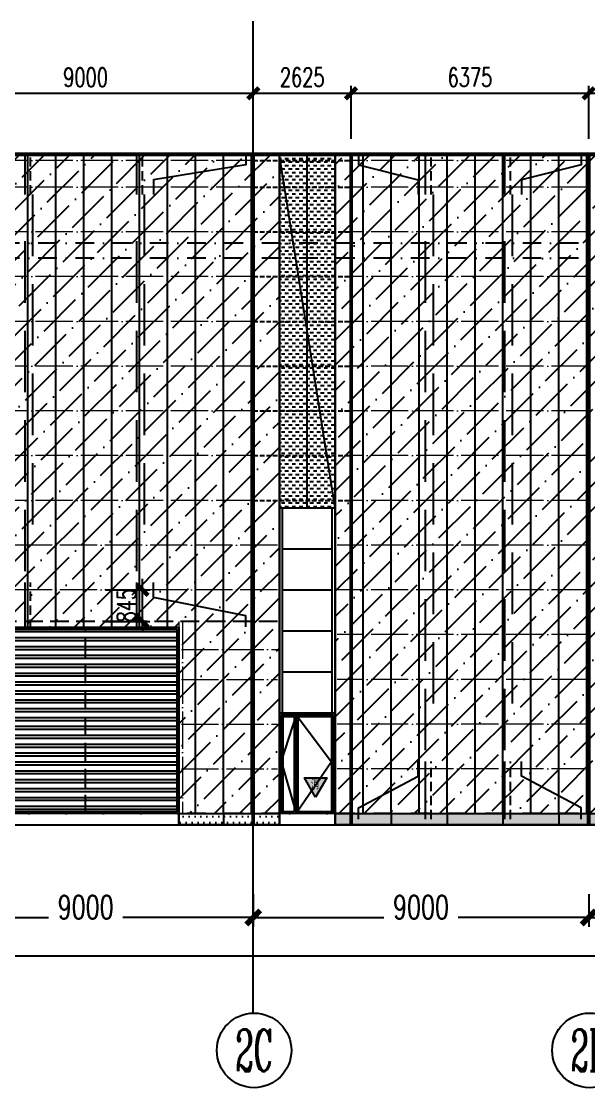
# Model space of a CAD drawing. Extents: x -2072575 to 87763, y -155913 to 742026.
# Drawn here: x -935625 to -920400, y 499738 to 528335 of the extents above; entities that cross this region are included whole.
import ezdxf
from ezdxf.enums import TextEntityAlignment as Align

# ---------------------------------------------------------------- set-up
doc = ezdxf.new("R2010")
doc.units = 0
doc.header["$LTSCALE"] = 1000
for name, pattern in [('20剖面图$0$DASH', [0.35, 0.25, -0.1]), ('__DASH', [0.35, 0.25, -0.1]), ('CENTER', [2, 1.25, -0.25, 0.25, -0.25]), ('DASHDOT', [1, 0.5, -0.25, 0, -0.25]), ('DASHED', [0.75, 0.5, -0.25]), ('DOT', [0.25, 0, -0.25]), ('DOTE', [2.42, 2, -0.2, 0.02, -0.2]), ('HIDDEN2', [0.1875, 0.125, -0.0625])]:
    doc.linetypes.add(name, pattern=pattern)
doc.layers.get('Defpoints').update_dxf_attribs({"color": 210})
for name, color, linetype in [('!ZN1-填充-8', 8, 'Continuous'), ('!ZN1-文字-7', 7, 'Continuous'), ('!ZN1-标注-173', 173, 'Continuous'), ('!ZN4-辅助材料-1', 1, 'Continuous'), ('12圆钢+30钢套管撑杆', 3, 'Continuous'), ('12圆钢斜拉条', 30, 'Continuous'), ('12圆钢直拉条', 22, 'Continuous'), ('250×150×4.5×8 H型钢', 3, 'HIDDEN2'), ('3符号', 3, 'Continuous'), ('3铝板幕墙', 3, 'Continuous'), ('4玻璃幕墙', 4, 'Continuous'), ('60x60x5钢方管', 6, '20剖面图$0$DASH'), ('A-AXIS-DOTE', 14, 'DOTE'), ('A-HATCH-2', 251, 'Continuous'), ('A-LIN-V', 9, 'Continuous'), ('A-云线', 50, 'Continuous'), ('A-门窗表显示尺寸', 160, 'Continuous'), ('AS-WALL', 40, 'Continuous'), ('DIM', 173, 'Continuous'), ('DOT', 8, 'DOT'), ('DOTE', 1, 'CENTER'), ('IE-填充-JYZS', 7, 'Continuous'), ('压型钢板', 23, 'Continuous')]:
    doc.layers.add(name, color=color, linetype=linetype)
for name, color, linetype, lineweight in [('A-WALL-HATCH', 8, 'Continuous', 13), ('冷弯薄壁C型钢 250x75x20x3.0', 51, 'DOTE', 0), ('梁', 4, 'Continuous', 18)]:
    doc.layers.add(name, color=color, linetype=linetype, lineweight=lineweight)
doc.styles.add('_TCH_AXIS', font='COMPLEX', dxfattribs={"bigfont": 'GBCBIG'})
doc.styles.add('A-STANDARD', font='SIMPLEX', dxfattribs={"bigfont": 'GBCBIG'})
doc.styles.add('DHTEXT-1', font='romans.shx', dxfattribs={"width": 0.7, "bigfont": 'chinese.shx'})
doc.styles.add('样式 1', font='romans.shx', dxfattribs={"width": 0.7, "bigfont": 'chinese.shx'})
doc.dimstyles.new('ZN200', dxfattribs={"dimscale": 200, "dimtxt": 2.5, "dimasz": 1.5, "dimexe": 1, "dimexo": 2, "dimgap": 0.9, "dimtad": 1, "dimdec": 0, "dimdsep": 46, "dimtxsty": 'DHTEXT-1', "dimblk": 'ARCHTICK', "dimcen": 2.5, "dimclrd": 173, "dimclre": 173, "dimclrt": 7, "dimazin": 2, "dimtfac": 1, "dimtdec": 0, "dimtix": 1, "dimtmove": 2, "dimatfit": 3, "dimfxl": 0, "dimtolj": 1, "dimtzin": 0, "dimarcsym": 0})
doc.dimstyles.new('ZN250', dxfattribs={"dimscale": 250, "dimtxt": 2.5, "dimasz": 1.5, "dimexe": 1, "dimexo": 2, "dimgap": 0.9, "dimtad": 1, "dimdec": 0, "dimdsep": 46, "dimtxsty": 'DHTEXT-1', "dimblk": 'ARCHTICK', "dimcen": 2.5, "dimclrd": 173, "dimclre": 173, "dimclrt": 7, "dimazin": 2, "dimtfac": 1, "dimtdec": 0, "dimtix": 1, "dimtmove": 2, "dimatfit": 3, "dimfxl": 0, "dimarcsym": 0})
pattern_1 = [(0, (1067699.68, -507087.46), (79.375, 158.75), [0, -158.75])]

# ---------------------------------------------------------------- blocks, each defined once
blk = doc.blocks.new('消防救援口标识')
blk.add_wipeout([(0, 0), (-150, 260), (150, 260)]).dxf.layer = '!ZN1-标注-173'
at = {"layer": '!ZN1-填充-8'}
h = blk.add_hatch(color=252, dxfattribs=at)
h.dxf.hatch_style = 1
h.paths.add_polyline_path([(0, 0), (-150, 260), (150, 260)])
at = {"layer": '!ZN1-标注-173'}
blk.add_lwpolyline([(0, 0), (-150, 260), (150, 260)], close=True, dxfattribs=at)
at = {"layer": '!ZN1-文字-7', "ltscale": 1.5, "style": '样式 1', "width": 0.7}
blk.add_text('消', height=120, dxfattribs=at).set_placement((-62, 164), align=Align.MIDDLE_LEFT)
blk = doc.blocks.new('w4243')
at = {"layer": '!ZN4-辅助材料-1', "xscale": 2, "yscale": 2, "zscale": 2}
blk.add_blockref('消防救援口标识', (-1646421, 506714), dxfattribs=at)
blk = doc.blocks.new('WM1328')
at = {"layer": '4玻璃幕墙'}
for p, q in [((-1822540, 519937), (-1821040, 519937)), ((-1822540, 517237), (-1822540, 519937)), ((-1821040, 519937), (-1821040, 517237)), ((-1822490, 517237), (-1822490, 519887)), ((-1822490, 519887), (-1822090, 519887)), ((-1822440, 517287), (-1822440, 519837)), ((-1822440, 519837), (-1822140, 519837)), ((-1822140, 519837), (-1822140, 517287)), ((-1822090, 517237), (-1822090, 519887)), ((-1822090, 519887), (-1821090, 519887)), ((-1822040, 517287), (-1822040, 519837)), ((-1822040, 519837), (-1821140, 519837)), ((-1821090, 519887), (-1821090, 517237)), ((-1821040, 517237), (-1822540, 517237)), ((-1822140, 517287), (-1822440, 517287)), ((-1821140, 517287), (-1822040, 517287))]:
    blk.add_line(p, q, dxfattribs=at)
blk.add_lwpolyline([(-1822090, 519887), (-1822490, 518640), (-1822090, 517237)], dxfattribs=at)
at = {"layer": 'A-WALL-HATCH'}
blk.add_blockref('w4243', (-175149, 10966), dxfattribs=at)
at = {"layer": '4玻璃幕墙'}
blk.add_line((-1821140, 519837), (-1821140, 517287), dxfattribs=at)
blk.add_lwpolyline([(-1822090, 519887), (-1821140, 518630), (-1822090, 517237)], dxfattribs=at)
blk = doc.blocks.new('20250905093159')
at = {"layer": '!ZN1-填充-8'}
h = blk.add_hatch(dxfattribs=at)
h.set_pattern_fill('ANSI36', color=252, scale=300, style=0)
h.set_pattern_definition([(45, (1082178.47, -507087.46), (252.5697, 926.08891), [1190.625, -238.125, 0, -238.125])])
h.paths.add_polyline_path([(113500, 17650), (139000, 17650), (139000, 0), (136300, 0), (136300, 5000), (131300, 5000), (131300, 0), (130401, 0), (113491, 0), (111971, -300), (112000, 0), (113500, 0), (129000, 0), (129000, 2400), (115800, 2400), (115800, 0), (113500, 0)])
h = blk.add_hatch(dxfattribs=at)
h.set_pattern_fill('ANSI36', color=252, scale=300, style=0)
h.set_pattern_definition([(45, (140500, 2e-09), (252.57, 926.089), [1190.625, -238.125, 0, -238.125])])
h.paths.add_polyline_path([(140500, 17650), (157100, 17650), (157100, 0), (140500, 0)])
h = blk.add_hatch(dxfattribs=at)
h.set_pattern_fill('DOTS', color=252, scale=100, style=0)
h.set_pattern_definition(pattern_1)
h.paths.add_polyline_path([(136300, 0), (139000, 0), (139000, -300), (136300, -300)])
h = blk.add_hatch(dxfattribs=at)
h.set_pattern_fill('DOTS', color=252, scale=100, style=0)
h.set_pattern_definition(pattern_1)
h.paths.add_polyline_path([(140500, 0), (157100, 0), (157100, -300), (140500, -300)])
at = {"layer": 'IE-填充-JYZS', "ltscale": 10}
h = blk.add_hatch(dxfattribs=at)
h.set_pattern_fill('DASH', color=252, scale=100)
h.set_pattern_definition([(0, (1082178.47, -507087.465), (95.25, 95.25), [95.25, -95.25])])
h.paths.add_polyline_path([(139000, 8200), (140500, 8200), (140500, 17650), (139000, 17650)])
at = {"layer": '3铝板幕墙', "color": 252, "ltscale": 1000}
for p, q in [((137500, 0), (137500, -300)), ((142000, 0), (142000, -300)), ((143500, 0), (143500, -300)), ((145000, 0), (145000, -300)), ((146500, 0), (146500, -300))]:
    blk.add_line(p, q, dxfattribs=at)
at = {"layer": '4玻璃幕墙', "color": 252, "ltscale": 1.5}
for p, q in [((139000, 8200), (140500, 8200)), ((139080, 7100), (140420, 7100)), ((139080, 6000), (140420, 6000)), ((139080, 4900), (140420, 4900)), ((139080, 3800), (140420, 3800))]:
    blk.add_line(p, q, dxfattribs=at)
at = {"layer": 'A-LIN-V', "color": 252}
for p, q in [((157100, 17700), (-900, 17700)), ((157100, 17650), (-900, 17650)), ((139000, 17650), (139000, -300)), ((140500, 17650), (140500, -300)), ((136300, 0), (136300, -300))]:
    blk.add_line(p, q, dxfattribs=at)
at = {"layer": 'AS-WALL', "color": 252}
blk.add_lwpolyline([(140500, 8200), (140500, 8200), (139000, 17650)], dxfattribs=at)
at = {"layer": '压型钢板', "color": 252, "ltscale": 10}
for p, q in [((132250, 5000), (132250, 17700)), ((133000, 5000), (133000, 17700)), ((133750, 5000), (133750, 17700)), ((134500, 5000), (134500, 17700)), ((135250, 5000), (135250, 17700)), ((136000, 5000), (136000, 17700)), ((136750, 0), (136750, 17700)), ((137500, 0), (137500, 17700)), ((138250, 0), (138250, 17700)), ((139750, 8200), (139750, 17700)), ((141250, 0), (141250, 17700)), ((142000, 0), (142000, 17700)), ((142750, 0), (142750, 17700)), ((143500, 0), (143500, 17700)), ((144250, 0), (144250, 17700)), ((145000, 0), (145000, 17700)), ((145750, 0), (145750, 17700)), ((146500, 0), (146500, 17700)), ((147250, 0), (147250, 17700))]:
    blk.add_line(p, q, dxfattribs=at)
at = {"color": 252}
blk.add_blockref('WM1328', (1961540, -517237), dxfattribs=at)
at = {"layer": '3铝板幕墙', "color": 252, "ltscale": 1000}
for points in [[(140500, 0), (157100, 0), (157100, -300), (140500, -300)], [(136300, 0), (139000, 0), (139000, -300), (136300, -300)]]:
    blk.add_lwpolyline(points, close=True, dxfattribs=at)
at = {"layer": '4玻璃幕墙', "color": 252, "ltscale": 1.5}
for p, q in [((139000, 0), (139000, 8200)), ((139080, 0), (139080, 8200)), ((140420, 0), (140420, 8200)), ((140500, 0), (140500, 8200)), ((139080, 2700), (140420, 2700)), ((140500, 0), (139000, 0))]:
    blk.add_line(p, q, dxfattribs=at)
at = {"layer": '4玻璃幕墙', "color": 252}
for p, q in [((139000, 2700), (140500, 2700)), ((139000, 0), (139000, 2700)), ((139050, 0), (139050, 2650)), ((139050, 2650), (139450, 2650)), ((139100, 50), (139100, 2600)), ((139100, 2600), (139400, 2600)), ((139400, 2600), (139400, 50)), ((139450, 0), (139450, 2650)), ((139450, 2650), (140450, 2650)), ((139500, 50), (139500, 2600)), ((139500, 2600), (140400, 2600)), ((140450, 2650), (140450, 0)), ((140500, 2700), (140500, 0)), ((139400, 50), (139100, 50)), ((140400, 50), (139500, 50)), ((140500, 0), (139000, 0))]:
    blk.add_line(p, q, dxfattribs=at)
blk.add_lwpolyline([(139450, 2650), (139050, 1403), (139450, 0)], dxfattribs=at)
at = {"layer": 'A-LIN-V', "color": 252}
blk.add_line((140500, 0), (139000, 0), dxfattribs=at)
at = {"layer": '压型钢板', "color": 252, "ltscale": 10}
for p, q in [((139000, -300), (139000, 17700)), ((140500, -300), (140500, 17700))]:
    blk.add_line(p, q, dxfattribs=at)
at = {"layer": 'A-WALL-HATCH'}
blk.add_blockref('w4243', (1786391, -506271), dxfattribs=at)
at = {"layer": '4玻璃幕墙', "color": 252}
blk.add_line((140400, 2600), (140400, 50), dxfattribs=at)
blk.add_lwpolyline([(139450, 2650), (140400, 1393), (139450, 0)], dxfattribs=at)
blk = doc.blocks.new('_ArchTick')
at = {"color": 0, "linetype": 'ByBlock', "const_width": 0.4}
blk.add_lwpolyline([(-0.5, -0.5), (0.5, 0.5)], dxfattribs=at)
blk = doc.blocks.new('*D1794')
at = {"layer": 'Defpoints', "color": 0, "ltscale": 2500, "transparency": 16777216}
for p in [(-900, -1657), (157100, -1657), (157100, -3824)]:
    blk.add_point(p, dxfattribs=at)
at = {"layer": 'DIM', "color": 173, "linetype": 'ByBlock', "lineweight": -2, "ltscale": 2500, "transparency": 16777216}
for p, q in [((-900, -2157), (-900, -4074)), ((157100, -2157), (157100, -4074)), ((-900, -3824), (76719, -3824)), ((157100, -3824), (79481, -3824))]:
    blk.add_line(p, q, dxfattribs=at)
at = {"layer": 'DIM', "color": 173, "lineweight": -2, "ltscale": 2500, "transparency": 16777216, "xscale": 375, "yscale": 375, "zscale": 375, "rotation": 180}
blk.add_blockref('_ArchTick', (-900, -3824), dxfattribs=at)
at = {"layer": 'DIM', "color": 173, "lineweight": -2, "ltscale": 2500, "transparency": 16777216, "xscale": 375, "yscale": 375, "zscale": 375}
blk.add_blockref('_ArchTick', (157100, -3824), dxfattribs=at)
at = {"layer": 'DIM', "color": 7, "ltscale": 2500, "transparency": 16777216, "insert": (78100, -3549), "char_height": 625, "attachment_point": 5, "style": 'DHTEXT-1'}
blk.add_mtext('158000', dxfattribs=at)
blk = doc.blocks.new('*D1815')
at = {"layer": 'Defpoints', "color": 0, "ltscale": 2500, "transparency": 16777216}
for p in [(129300, -1657), (138300, -1657), (138300, -2784)]:
    blk.add_point(p, dxfattribs=at)
at = {"layer": 'DIM', "color": 173, "linetype": 'ByBlock', "lineweight": -2, "ltscale": 2500, "transparency": 16777216}
for p, q in [((129300, -2157), (129300, -3034)), ((138300, -2157), (138300, -3034)), ((129300, -2784), (132804, -2784)), ((138300, -2784), (134796, -2784))]:
    blk.add_line(p, q, dxfattribs=at)
at = {"layer": 'DIM', "color": 173, "lineweight": -2, "ltscale": 2500, "transparency": 16777216, "xscale": 375, "yscale": 375, "zscale": 375, "rotation": 180}
blk.add_blockref('_ArchTick', (129300, -2784), dxfattribs=at)
at = {"layer": 'DIM', "color": 173, "lineweight": -2, "ltscale": 2500, "transparency": 16777216, "xscale": 375, "yscale": 375, "zscale": 375}
blk.add_blockref('_ArchTick', (138300, -2784), dxfattribs=at)
at = {"layer": 'DIM', "color": 7, "ltscale": 2500, "transparency": 16777216, "insert": (133800, -2509), "char_height": 625, "attachment_point": 5, "style": 'DHTEXT-1'}
blk.add_mtext('9000', dxfattribs=at)
blk = doc.blocks.new('*D1816')
at = {"layer": 'Defpoints', "color": 0, "ltscale": 2500, "transparency": 16777216}
for p in [(138300, -1657), (147300, -1657), (147300, -2784)]:
    blk.add_point(p, dxfattribs=at)
at = {"layer": 'DIM', "color": 173, "linetype": 'ByBlock', "lineweight": -2, "ltscale": 2500, "transparency": 16777216}
for p, q in [((138300, -2157), (138300, -3034)), ((147300, -2157), (147300, -3034)), ((138300, -2784), (141804, -2784)), ((147300, -2784), (143796, -2784))]:
    blk.add_line(p, q, dxfattribs=at)
at = {"layer": 'DIM', "color": 173, "lineweight": -2, "ltscale": 2500, "transparency": 16777216, "xscale": 375, "yscale": 375, "zscale": 375, "rotation": 180}
blk.add_blockref('_ArchTick', (138300, -2784), dxfattribs=at)
at = {"layer": 'DIM', "color": 173, "lineweight": -2, "ltscale": 2500, "transparency": 16777216, "xscale": 375, "yscale": 375, "zscale": 375}
blk.add_blockref('_ArchTick', (147300, -2784), dxfattribs=at)
at = {"layer": 'DIM', "color": 7, "ltscale": 2500, "transparency": 16777216, "insert": (142800, -2509), "char_height": 625, "attachment_point": 5, "style": 'DHTEXT-1'}
blk.add_mtext('9000', dxfattribs=at)
blk = doc.blocks.new('*D1817')
at = {"layer": 'Defpoints', "color": 0, "ltscale": 2500, "transparency": 16777216}
for p in [(147300, -1657), (156300, -1657), (156300, -2784)]:
    blk.add_point(p, dxfattribs=at)
at = {"layer": 'DIM', "color": 173, "linetype": 'ByBlock', "lineweight": -2, "ltscale": 2500, "transparency": 16777216}
for p, q in [((147300, -2157), (147300, -3034)), ((156300, -2157), (156300, -3034)), ((147300, -2784), (150804, -2784)), ((156300, -2784), (152796, -2784))]:
    blk.add_line(p, q, dxfattribs=at)
at = {"layer": 'DIM', "color": 173, "lineweight": -2, "ltscale": 2500, "transparency": 16777216, "xscale": 375, "yscale": 375, "zscale": 375, "rotation": 180}
blk.add_blockref('_ArchTick', (147300, -2784), dxfattribs=at)
at = {"layer": 'DIM', "color": 173, "lineweight": -2, "ltscale": 2500, "transparency": 16777216, "xscale": 375, "yscale": 375, "zscale": 375}
blk.add_blockref('_ArchTick', (156300, -2784), dxfattribs=at)
at = {"layer": 'DIM', "color": 7, "ltscale": 2500, "transparency": 16777216, "insert": (151800, -2509), "char_height": 625, "attachment_point": 5, "style": 'DHTEXT-1'}
blk.add_mtext('9000', dxfattribs=at)
blk = doc.blocks.new('卓越-轴号')
blk.add_circle((0, 0), 4)
at = {"color": 0, "style": '_TCH_AXIS', "width": 1.041667, "flags": 8}
blk.add_attdef('A', text='', height=4.48, dxfattribs=at).set_placement((-2, -2.24), (2, -2.24), align=Align.FIT)
blk = doc.blocks.new('JLM5050')
at = {"layer": 'A-HATCH-2'}
h = blk.add_hatch(dxfattribs=at)
h.set_pattern_fill('ANSI32', color=256, scale=50, angle=45)
h.set_pattern_definition([(180, (0, 0), (-1e-14, -238.125), []), (180, (-79.38, 79.38), (-1e-14, -238.125), [])])
h.paths.add_polyline_path([(-1643430, 522187), (-1638530, 522187), (-1638530, 517287), (-1643430, 517287)])
at = {"layer": 'A-AXIS-DOTE', "linetype": '__DASH', "ltscale": 2}
blk.add_line((-1640980, 517237), (-1640980, 522237), dxfattribs=at)
at = {"layer": 'A-LIN-V'}
blk.add_lwpolyline([(-1643480, 522237), (-1638480, 522237), (-1638480, 517237), (-1643480, 517237)], close=True, dxfattribs=at)
at = {"layer": 'A-门窗表显示尺寸'}
blk.add_lwpolyline([(-1643430, 522187), (-1638530, 522187), (-1638530, 517287), (-1643430, 517287)], close=True, dxfattribs=at)
at = {"layer": 'A-门窗表显示尺寸', "color": 3, "style": 'A-STANDARD', "width": 0.705882}
blk.add_text('JLM5050', height=59.5, dxfattribs=at).set_placement((-1643230, 517317))
blk = doc.blocks.new('*D3539')
at = {"layer": 'Defpoints', "color": 0, "ltscale": 10, "transparency": 16777216}
for p in [(-911400, 526405), (-920400, 524787), (-911400, 524787)]:
    blk.add_point(p, dxfattribs=at)
at = {"layer": 'DIM', "color": 173, "linetype": 'ByBlock', "lineweight": -2, "ltscale": 10, "transparency": 16777216}
for p, q in [((-920400, 525187), (-920400, 526605)), ((-911400, 525187), (-911400, 526605)), ((-920400, 526405), (-911400, 526405))]:
    blk.add_line(p, q, dxfattribs=at)
at = {"layer": 'DIM', "color": 173, "lineweight": -2, "ltscale": 10, "transparency": 16777216, "xscale": 300, "yscale": 300, "zscale": 300, "rotation": 180}
blk.add_blockref('_ArchTick', (-920400, 526405), dxfattribs=at)
at = {"layer": 'DIM', "color": 173, "lineweight": -2, "ltscale": 10, "transparency": 16777216, "xscale": 300, "yscale": 300, "zscale": 300}
blk.add_blockref('_ArchTick', (-911400, 526405), dxfattribs=at)
at = {"layer": 'DIM', "color": 7, "ltscale": 10, "transparency": 16777216, "insert": (-915900, 526835), "char_height": 500, "attachment_point": 5, "style": 'DHTEXT-1'}
blk.add_mtext('\\A1;9000', dxfattribs=at)
blk = doc.blocks.new('*D3540')
at = {"layer": 'Defpoints', "color": 0, "ltscale": 10, "transparency": 16777216}
for p in [(-920400, 526405), (-926775, 524787), (-920400, 524787)]:
    blk.add_point(p, dxfattribs=at)
at = {"layer": 'DIM', "color": 173, "linetype": 'ByBlock', "lineweight": -2, "ltscale": 10, "transparency": 16777216}
for p, q in [((-926775, 525187), (-926775, 526605)), ((-920400, 525187), (-920400, 526605)), ((-926775, 526405), (-920400, 526405))]:
    blk.add_line(p, q, dxfattribs=at)
at = {"layer": 'DIM', "color": 173, "lineweight": -2, "ltscale": 10, "transparency": 16777216, "xscale": 300, "yscale": 300, "zscale": 300, "rotation": 180}
blk.add_blockref('_ArchTick', (-926775, 526405), dxfattribs=at)
at = {"layer": 'DIM', "color": 173, "lineweight": -2, "ltscale": 10, "transparency": 16777216, "xscale": 300, "yscale": 300, "zscale": 300}
blk.add_blockref('_ArchTick', (-920400, 526405), dxfattribs=at)
at = {"layer": 'DIM', "color": 7, "ltscale": 10, "transparency": 16777216, "insert": (-923587, 526835), "char_height": 500, "attachment_point": 5, "style": 'DHTEXT-1'}
blk.add_mtext('\\A1;6375', dxfattribs=at)
blk = doc.blocks.new('*D3541')
at = {"layer": 'Defpoints', "color": 0, "ltscale": 10, "transparency": 16777216}
for p in [(-926775, 526405), (-929400, 524787), (-926775, 524787)]:
    blk.add_point(p, dxfattribs=at)
at = {"layer": 'DIM', "color": 173, "linetype": 'ByBlock', "lineweight": -2, "ltscale": 10, "transparency": 16777216}
for p, q in [((-929400, 525187), (-929400, 526605)), ((-926775, 525187), (-926775, 526605)), ((-929400, 526405), (-926775, 526405))]:
    blk.add_line(p, q, dxfattribs=at)
at = {"layer": 'DIM', "color": 173, "lineweight": -2, "ltscale": 10, "transparency": 16777216, "xscale": 300, "yscale": 300, "zscale": 300, "rotation": 180}
blk.add_blockref('_ArchTick', (-929400, 526405), dxfattribs=at)
at = {"layer": 'DIM', "color": 173, "lineweight": -2, "ltscale": 10, "transparency": 16777216, "xscale": 300, "yscale": 300, "zscale": 300}
blk.add_blockref('_ArchTick', (-926775, 526405), dxfattribs=at)
at = {"layer": 'DIM', "color": 7, "ltscale": 10, "transparency": 16777216, "insert": (-928087, 526835), "char_height": 500, "attachment_point": 5, "style": 'DHTEXT-1'}
blk.add_mtext('\\A1;2625', dxfattribs=at)
blk = doc.blocks.new('*D3542')
at = {"layer": 'Defpoints', "color": 0, "ltscale": 10, "transparency": 16777216}
for p in [(-929400, 526405), (-938400, 524787), (-929400, 524787)]:
    blk.add_point(p, dxfattribs=at)
at = {"layer": 'DIM', "color": 173, "linetype": 'ByBlock', "lineweight": -2, "ltscale": 10, "transparency": 16777216}
for p, q in [((-938400, 525187), (-938400, 526605)), ((-929400, 525187), (-929400, 526605)), ((-938400, 526405), (-929400, 526405))]:
    blk.add_line(p, q, dxfattribs=at)
at = {"layer": 'DIM', "color": 173, "lineweight": -2, "ltscale": 10, "transparency": 16777216, "xscale": 300, "yscale": 300, "zscale": 300, "rotation": 180}
blk.add_blockref('_ArchTick', (-938400, 526405), dxfattribs=at)
at = {"layer": 'DIM', "color": 173, "lineweight": -2, "ltscale": 10, "transparency": 16777216, "xscale": 300, "yscale": 300, "zscale": 300}
blk.add_blockref('_ArchTick', (-929400, 526405), dxfattribs=at)
at = {"layer": 'DIM', "color": 7, "ltscale": 10, "transparency": 16777216, "insert": (-933900, 526835), "char_height": 500, "attachment_point": 5, "style": 'DHTEXT-1'}
blk.add_mtext('\\A1;9000', dxfattribs=at)
blk = doc.blocks.new('*D3578')
at = {"layer": 'Defpoints', "color": 0, "ltscale": 10, "transparency": 16777216}
for p in [(-933768, 513087), (-932375, 513087), (-933768, 512242)]:
    blk.add_point(p, dxfattribs=at)
at = {"layer": 'DIM', "color": 173, "linetype": 'ByBlock', "lineweight": -2, "ltscale": 10, "transparency": 16777216}
for p, q in [((-932375, 513087), (-932375, 513387)), ((-933368, 513087), (-932175, 513087)), ((-932375, 512242), (-932375, 513087)), ((-933368, 512242), (-932175, 512242)), ((-932375, 512242), (-932375, 511942))]:
    blk.add_line(p, q, dxfattribs=at)
at = {"layer": 'DIM', "color": 173, "lineweight": -2, "ltscale": 10, "transparency": 16777216, "xscale": 300, "yscale": 300, "zscale": 300}
for p, rotation in [((-932375, 513087), 270), ((-932375, 512242), 90)]:
    blk.add_blockref('_ArchTick', p, dxfattribs=dict(at, rotation=rotation))
at = {"layer": 'DIM', "color": 7, "ltscale": 10, "transparency": 16777216, "insert": (-932805, 512665), "char_height": 500, "attachment_point": 5, "rotation": 90, "style": 'DHTEXT-1'}
blk.add_mtext('\\A1;845', dxfattribs=at)
blk = doc.blocks.new('20250821140123')
at = {"layer": 'DOT', "linetype": 'DASHDOT'}
for p, q in [((163030.7, 17700), (-7959.1, 17700)), ((163030.7, 15300), (-7959.1, 15300)), ((163030.7, 14900), (-7959.1, 14900)), ((163030.7, 0), (-7959.1, 0))]:
    blk.add_line(p, q, dxfattribs=at)
at = {"layer": 'DOTE', "ltscale": 250}
blk.add_line((138300, -5350), (138300, 21247.6), dxfattribs=at)
at = {"layer": '3符号', "color": 7}
ref = blk.add_blockref('卓越-轴号', (138321.1, -6349.8), dxfattribs=dict(at, xscale=250, yscale=250, zscale=250))
ref.add_attrib('A', '2C', dxfattribs={"layer": '0', "color": 0, "height": 1120, "style": '_TCH_AXIS', "width": 0.535714}).set_placement((137821.1, -6909.8), (138821.1, -6909.8), align=Align.FIT)
ref = blk.add_blockref('卓越-轴号', (147321.1, -6349.8), dxfattribs=dict(at, xscale=250, yscale=250, zscale=250))
ref.add_attrib('A', '2B', dxfattribs={"layer": '0', "color": 0, "height": 1120, "style": '_TCH_AXIS', "width": 0.506757}).set_placement((146821.1, -6909.8), (147821.1, -6909.8), align=Align.FIT)
at = {"layer": 'DIM', "ltscale": 2500}
for base, p1, p2, picture, middle in [((157100, -3824.1), (-900, -1657.5), (157100, -1657.5), '*D1794', (78100, -3549.1)), ((138300, -2784.1), (129300, -1657.5), (138300, -1657.5), '*D1815', (133800, -2509.1)), ((147300, -2784.1), (138300, -1657.5), (147300, -1657.5), '*D1816', (142800, -2509.1)), ((156300, -2784.1), (147300, -1657.5), (156300, -1657.5), '*D1817', (151800, -2509.1))]:
    dim = blk.add_linear_dim(base=base, p1=p1, p2=p2, angle=0, dimstyle='ZN250', dxfattribs=at)
    dim.commit()
    dim.dimension.update_dxf_attribs({"geometry": picture, "text_midpoint": middle, "dimtype": 129})

msp = doc.modelspace()

# ---------------------------------------------------------------- linework, layer by layer
at = {"layer": 'AS-WALL'}
msp.add_line((-1075658.8, 506787.5), (-905069, 506787.5), dxfattribs=at)

# ---------------------------------------------------------------- next in the draw order: block references
at = {"layer": '3铝板幕墙', "ltscale": 1000}
msp.add_blockref('20250905093159', (-1067699.7, 507087.5), dxfattribs=at)

# ---------------------------------------------------------------- next in the draw order: linework, layer by layer
at = {"layer": '12圆钢+30钢套管撑杆', "color": 3}
for p, q in [((-935524.7, 523687.5), (-935524.7, 524787.5)), ((-932524.7, 523687.5), (-932524.7, 524787.5)), ((-924774.7, 523687.5), (-924774.7, 524787.5)), ((-922649.7, 523687.5), (-922649.7, 524787.5)), ((-935524.7, 512042.5), (-935524.7, 513287.5)), ((-932524.7, 512042.5), (-932524.7, 513287.5)), ((-924774.7, 506942.5), (-924774.7, 508487.5)), ((-922649.7, 506942.5), (-922649.7, 508487.5))]:
    msp.add_line(p, q, dxfattribs=at)
at = {"layer": '12圆钢+30钢套管撑杆', "color": 3, "linetype": 'DASHED', "ltscale": 0.5}
for p, q in [((-935374.7, 523687.5), (-935374.7, 524787.5)), ((-932374.7, 523687.5), (-932374.7, 524787.5)), ((-924624.7, 523687.5), (-924624.7, 524787.5)), ((-922499.7, 523687.5), (-922499.7, 524787.5)), ((-935374.7, 512042.5), (-935374.7, 513287.5)), ((-932374.7, 512042.5), (-932374.7, 513287.5)), ((-924624.7, 506942.5), (-924624.7, 508487.5)), ((-922499.7, 506942.5), (-922499.7, 508487.5))]:
    msp.add_line(p, q, dxfattribs=at)
at = {"layer": '12圆钢斜拉条', "ltscale": 1000}
for points in [[(-929599.7, 524787.5), (-929599.7, 524487.5), (-932074.7, 524087.5), (-932074.7, 523687.5)], [(-926574.7, 524787.5), (-926574.7, 524487.5), (-924974.7, 524087.5), (-924974.7, 523687.5)], [(-920599.7, 524787.5), (-920599.7, 524487.5), (-922199.7, 524087.5), (-922199.7, 523687.5)], [(-929599.7, 512092.5), (-929599.7, 512392.5), (-932074.7, 512887.5), (-932074.7, 513287.5)], [(-926574.7, 506942.5), (-926574.7, 507242.5), (-924974.7, 508087.5), (-924974.7, 508487.5)], [(-920599.7, 506942.5), (-920599.7, 507242.5), (-922199.7, 508087.5), (-922199.7, 508487.5)]]:
    msp.add_lwpolyline(points, dxfattribs=at)
at = {"layer": '12圆钢直拉条', "ltscale": 1000}
for p, q in [((-935324.7, 523687.5), (-935324.7, 522037.5)), ((-932324.7, 523687.5), (-932324.7, 522037.5)), ((-924574.7, 523687.5), (-924574.7, 522037.5)), ((-922449.7, 523687.5), (-922449.7, 522037.5)), ((-935524.7, 520787.5), (-935524.7, 522437.5)), ((-932524.7, 520787.5), (-932524.7, 522437.5)), ((-924774.7, 520787.5), (-924774.7, 522437.5)), ((-922649.7, 520787.5), (-922649.7, 522437.5)), ((-935324.7, 521287.5), (-935324.7, 519637.5)), ((-932324.7, 521287.5), (-932324.7, 519637.5)), ((-924574.7, 521287.5), (-924574.7, 519637.5)), ((-922449.7, 521287.5), (-922449.7, 519637.5)), ((-935524.7, 518387.5), (-935524.7, 520037.5)), ((-932524.7, 518387.5), (-932524.7, 520037.5)), ((-924774.7, 518387.5), (-924774.7, 520037.5)), ((-922649.7, 518387.5), (-922649.7, 520037.5)), ((-935324.7, 518887.5), (-935324.7, 517237.5)), ((-932324.7, 518887.5), (-932324.7, 517237.5)), ((-924574.7, 518887.5), (-924574.7, 517237.5)), ((-922449.7, 518887.5), (-922449.7, 517237.5)), ((-935524.7, 515987.5), (-935524.7, 517637.5)), ((-932524.7, 515987.5), (-932524.7, 517637.5)), ((-924774.7, 515987.5), (-924774.7, 517637.5)), ((-922649.7, 515987.5), (-922649.7, 517637.5)), ((-935324.7, 516487.5), (-935324.7, 514837.5)), ((-932324.7, 516487.5), (-932324.7, 514837.5)), ((-924574.7, 516487.5), (-924574.7, 514837.5)), ((-924574.7, 516487.5), (-924574.7, 514837.5)), ((-922449.7, 516487.5), (-922449.7, 514837.5)), ((-922449.7, 516487.5), (-922449.7, 514837.5)), ((-935524.7, 513587.5), (-935524.7, 515237.5)), ((-932524.7, 513587.5), (-932524.7, 515237.5)), ((-924774.7, 513587.5), (-924774.7, 515237.5)), ((-922649.7, 513587.5), (-922649.7, 515237.5)), ((-924574.7, 514087.5), (-924574.7, 512437.5)), ((-922449.7, 514087.5), (-922449.7, 512437.5)), ((-924774.7, 511187.5), (-924774.7, 512837.5)), ((-922649.7, 511187.5), (-922649.7, 512837.5)), ((-924574.7, 511687.5), (-924574.7, 510037.5)), ((-922449.7, 511687.5), (-922449.7, 510037.5)), ((-924774.7, 508787.5), (-924774.7, 510437.5)), ((-922649.7, 508787.5), (-922649.7, 510437.5))]:
    msp.add_line(p, q, dxfattribs=at)
at = {"layer": '250×150×4.5×8 H型钢', "linetype": '20剖面图$0$DASH', "ltscale": 2}
msp.add_line((-928749.7, 512242.5), (-938399.7, 512242.5), dxfattribs=at)
at = {"layer": '60x60x5钢方管', "ltscale": 0.5}
for p, q in [((-929399.7, 524600), (-926774.7, 524600)), ((-929399.7, 523887.5), (-926774.7, 523887.5)), ((-929399.7, 522687.5), (-926774.7, 522687.5)), ((-929399.7, 521487.5), (-926774.7, 521487.5)), ((-929399.7, 520287.5), (-926774.7, 520287.5)), ((-929399.7, 519087.5), (-926774.7, 519087.5)), ((-929399.7, 517887.5), (-926774.7, 517887.5)), ((-929399.7, 516687.5), (-926774.7, 516687.5)), ((-929399.7, 515487.5), (-926774.7, 515487.5))]:
    msp.add_line(p, q, dxfattribs=at)
at = {"layer": '冷弯薄壁C型钢 250x75x20x3.0', "ltscale": 0.5}
for p, q in [((-929399.7, 524600), (-938399.7, 524600)), ((-920399.7, 524600), (-926774.7, 524600)), ((-929399.7, 523887.5), (-938399.7, 523887.5)), ((-920399.7, 523887.5), (-926774.7, 523887.5)), ((-929399.7, 522687.5), (-938399.7, 522687.5)), ((-920399.7, 522687.5), (-926774.7, 522687.5)), ((-929399.7, 521487.5), (-938399.7, 521487.5)), ((-920399.7, 521487.5), (-926774.7, 521487.5)), ((-929399.7, 520287.5), (-938399.7, 520287.5)), ((-920399.7, 520287.5), (-926774.7, 520287.5)), ((-929399.7, 519087.5), (-938399.7, 519087.5)), ((-920399.7, 519087.5), (-926774.7, 519087.5)), ((-929399.7, 517887.5), (-938399.7, 517887.5)), ((-920399.7, 517887.5), (-926774.7, 517887.5)), ((-929399.7, 516687.5), (-938399.7, 516687.5)), ((-920399.7, 516687.5), (-926774.7, 516687.5)), ((-929399.7, 515487.5), (-938399.7, 515487.5)), ((-920399.7, 515487.5), (-926774.7, 515487.5)), ((-928749.7, 514287.5), (-938399.7, 514287.5)), ((-920399.7, 514287.5), (-927149.7, 514287.5)), ((-928749.7, 513087.5), (-938399.7, 513087.5)), ((-920399.7, 513087.5), (-927149.7, 513087.5)), ((-931399.7, 512242.5), (-931399.7, 507087.5)), ((-931302.1, 512242.5), (-931302.1, 507087.5)), ((-920399.7, 511887.5), (-927149.7, 511887.5)), ((-931329.7, 511487.5), (-928749.7, 511487.5)), ((-931329.7, 510687.5), (-928749.7, 510687.5)), ((-920399.7, 510687.5), (-927149.7, 510687.5)), ((-931329.7, 509487.5), (-928749.7, 509487.5)), ((-920399.7, 509487.5), (-927149.7, 509487.5)), ((-931329.7, 508287.5), (-928749.7, 508287.5)), ((-920399.7, 508287.5), (-927149.7, 508287.5)), ((-931329.7, 507087.5), (-928749.7, 507087.5)), ((-920399.7, 507087.5), (-927149.7, 507087.5))]:
    msp.add_line(p, q, dxfattribs=at)
at = {"layer": '梁', "ltscale": 10, "const_width": 100}
for points in [[(-929399.7, 524787.5), (-929399.7, 506787.5)], [(-920399.7, 524787.5), (-920399.7, 506787.5)]]:
    msp.add_lwpolyline(points, dxfattribs=at)
at = {"layer": '梁', "color": 1, "ltscale": 10, "const_width": 100}
msp.add_lwpolyline([(-926774.7, 524787.5), (-926774.7, 506787.5)], dxfattribs=at)

# ---------------------------------------------------------------- next in the draw order: block references
at = {"layer": 'A-LIN-V'}
msp.add_blockref('JLM5050', (707080.5, -10150), dxfattribs=at)
at = {"layer": 'A-云线', "ltscale": 10}
msp.add_blockref('20250821140123', (-1067699.7, 507087.5), dxfattribs=at)

# ---------------------------------------------------------------- next in the draw order: dimensions: what is measured, and where the dimension line sits
at = {"layer": 'DIM', "ltscale": 10}
for base, p1, p2, picture, middle in [((-929399.7, 526404.7), (-938399.7, 524787.5), (-929399.7, 524787.5), '*D3542', (-933899.7, 526834.7)), ((-926774.7, 526404.7), (-929399.7, 524787.5), (-926774.7, 524787.5), '*D3541', (-928087.2, 526834.7)), ((-920399.7, 526404.7), (-926774.7, 524787.5), (-920399.7, 524787.5), '*D3540', (-923587.2, 526834.7)), ((-911399.7, 526404.7), (-920399.7, 524787.5), (-911399.7, 524787.5), '*D3539', (-915899.7, 526834.7))]:
    dim = msp.add_linear_dim(base=base, p1=p1, p2=p2, dimstyle='ZN200', override={"dimfxl": 2}, dxfattribs=at)
    dim.commit()
    dim.dimension.update_dxf_attribs({"geometry": picture, "text_midpoint": middle})
dim = msp.add_linear_dim(base=(-932374.7, 513087.5), p1=(-933767.5, 512242.5), p2=(-933767.5, 513087.5), angle=90, dimstyle='ZN200', override={"dimfxl": 2}, dxfattribs=at)
dim.commit()
dim.dimension.update_dxf_attribs({"geometry": '*D3578', "text_midpoint": (-932804.7, 512665)})

doc.saveas('drawing.dxf')
